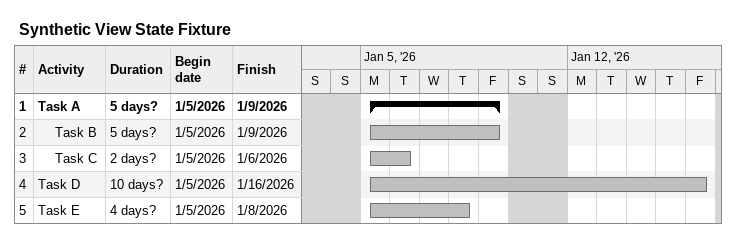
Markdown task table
Synthetic View State Fixture

| ID | Level | Task | Duration | Start | Finish |
|---|---|---|---|---|---|
| 1 | 1 | **Task A** | 5d? | 2026-01-05 | 2026-01-09 |
| 2 | 2 | Task B | 5d? | 2026-01-05 | 2026-01-09 |
| 3 | 2 | Task C | 2d? | 2026-01-05 | 2026-01-06 |
| 4 | 1 | Task D | 10d? | 2026-01-05 | 2026-01-16 |
| 5 | 1 | Task E | 4d? | 2026-01-05 | 2026-01-08 |
